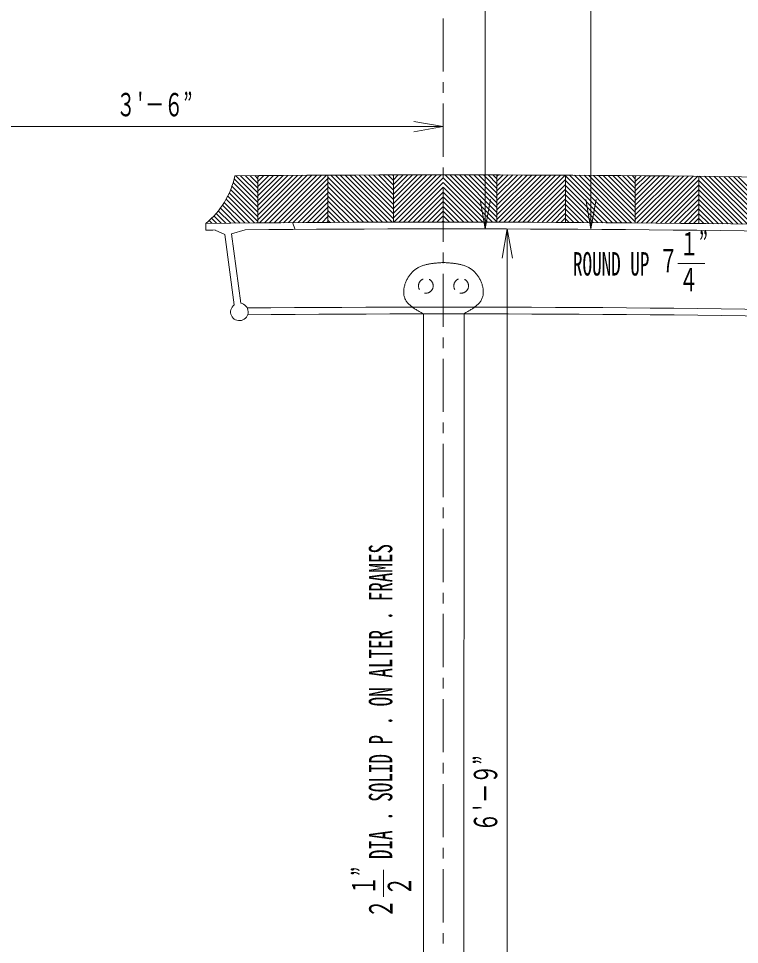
# Model space of a CAD drawing. Units: millimetres, scale not verified. Extents: x -8222 to 8222, y -5815 to 5815.
# Drawn here: x -1087 to 269, y -820 to 921 of the extents above; entities that cross this region are included whole.
import ezdxf
from ezdxf.enums import TextEntityAlignment as Align

# ---------------------------------------------------------------- set-up
doc = ezdxf.new("R2010")
doc.units = ezdxf.units.MM
doc.header["$LTSCALE"] = 20
doc.linetypes.add('CHAIN1', pattern=[8, 5, -1, 1, -1])
doc.linetypes.add('DASHED1', pattern=[1.8, 1.2, -0.6])
for name, color, linetype, lineweight in [('0-0_0', 3, 'Continuous', 18), ('0-1_芯', 4, 'CHAIN1', 18), ('0-2_寸法', 2, 'Continuous', 18)]:
    doc.layers.add(name, color=color, linetype=linetype, lineweight=lineweight)
doc.styles.add('ＭＳ ゴシック', font='')
doc.styles.get('ＭＳ ゴシック').set_extended_font_data('MS Gothic')

msp = doc.modelspace()

# ---------------------------------------------------------------- linework, layer by layer
at = {"layer": '0-0_0'}
for p, q in [((-381.81, 553.84), (-454.91, 626.93)), ((-381.81, 562.82), (-445.96, 626.97)), ((-381.81, 571.8), (-437.01, 627)), ((-381.81, 580.78), (-428.06, 627.02)), ((-381.81, 589.76), (-419.11, 627.05)), ((-381.81, 598.74), (-410.15, 627.08)), ((-381.81, 607.72), (-401.2, 627.1)), ((-381.81, 616.7), (-392.24, 627.12)), ((-381.81, 625.68), (-383.28, 627.14)), ((-381.81, 555.2), (-309.78, 627.24)), ((-381.81, 546.22), (-300.8, 627.24)), ((-381.81, 564.18), (-318.77, 627.23)), ((-381.81, 582.15), (-336.74, 627.22)), ((-381.81, 573.16), (-327.75, 627.22)), ((-381.81, 591.13), (-345.73, 627.2)), ((-381.81, 600.11), (-354.73, 627.19)), ((-381.81, 609.09), (-363.72, 627.18)), ((-381.81, 618.07), (-372.72, 627.16)), ((-381.81, 627.14), (-381.81, 538.24)), ((-381.81, 627.05), (-381.72, 627.14)), ((-380.81, 538.25), (-291.82, 627.24)), ((-195.6, 538.25), (-284.59, 627.24)), ((-187.12, 538.74), (-275.61, 627.24)), ((-187.12, 547.72), (-266.63, 627.24)), ((-187.12, 556.7), (-257.64, 627.23)), ((-187.12, 565.68), (-248.66, 627.22)), ((-187.12, 574.67), (-239.67, 627.22)), ((-187.12, 583.65), (-230.68, 627.2)), ((-187.12, 592.63), (-221.68, 627.19)), ((-187.12, 601.61), (-212.69, 627.18)), ((-187.12, 610.59), (-203.69, 627.16)), ((-187.12, 619.57), (-194.69, 627.14)), ((-187.12, 627.13), (-187.12, 538.23)), ((-187.12, 624.18), (-184.17, 627.12)), ((-187.12, 615.2), (-175.21, 627.1)), ((-187.12, 606.22), (-166.26, 627.08)), ((-187.12, 597.24), (-157.3, 627.05)), ((-187.12, 588.26), (-148.35, 627.02)), ((-187.12, 579.28), (-139.4, 627)), ((-187.12, 570.3), (-130.45, 626.97)), ((-187.12, 561.32), (-121.5, 626.93)), ((-636.69, 566.24), (-683.26, 612.82)), ((-636.69, 575.22), (-681.32, 619.86)), ((-636.69, 584.2), (-678.04, 625.55)), ((-636.69, 593.19), (-669.13, 625.63)), ((-636.69, 602.17), (-660.23, 625.71)), ((-636.69, 611.15), (-651.32, 625.78)), ((-636.69, 620.13), (-642.41, 625.85)), ((-636.69, 560.76), (-571.09, 626.35)), ((-636.69, 569.74), (-580.13, 626.3)), ((-636.69, 578.72), (-589.17, 626.24)), ((-636.69, 587.7), (-598.21, 626.17)), ((-636.69, 596.68), (-607.25, 626.11)), ((-636.69, 605.66), (-616.3, 626.05)), ((-636.69, 614.63), (-625.35, 625.98)), ((-636.69, 623.61), (-634.4, 625.91)), ((-636.69, 625.89), (-636.68, 536.99)), ((-636.68, 542.8), (-553.02, 626.46)), ((-636.68, 551.78), (-562.06, 626.41)), ((-633.49, 537.02), (-543.99, 626.52)), ((-624.44, 537.08), (-534.96, 626.57)), ((-615.39, 537.15), (-525.93, 626.61)), ((-606.35, 537.22), (-516.9, 626.66)), ((-597.3, 537.28), (-507.88, 626.71)), ((-588.26, 537.34), (-505.01, 620.59)), ((-579.22, 537.4), (-505.01, 611.61)), ((-505.01, 626.72), (-505.01, 537.82)), ((-420.01, 538.15), (-505.01, 623.15)), ((-428.96, 538.12), (-505.01, 614.17)), ((-411.05, 538.17), (-499.62, 626.75)), ((-402.1, 538.2), (-490.69, 626.79)), ((-393.14, 538.22), (-481.74, 626.83)), ((-384.18, 538.24), (-472.8, 626.86)), ((-381.81, 544.86), (-463.86, 626.9)), ((-371.81, 538.26), (-288.2, 621.88)), ((-362.82, 538.28), (-288.2, 612.9)), ((-204.6, 538.26), (-288.2, 621.87)), ((-213.59, 538.28), (-288.2, 612.89)), ((-187.12, 552.34), (-112.55, 626.9)), ((-187.12, 543.36), (-103.61, 626.86)), ((-183.27, 538.22), (-94.67, 626.83)), ((-174.31, 538.2), (-85.72, 626.79)), ((-165.36, 538.17), (-76.79, 626.75)), ((-156.4, 538.15), (-67.85, 626.7)), ((-147.45, 538.12), (-58.91, 626.66)), ((-138.5, 538.09), (-58.25, 618.34)), ((-58.25, 626.65), (-58.25, 537.75)), ((29.94, 537.22), (-58.25, 625.41)), ((20.89, 537.28), (-58.25, 616.43)), ((38.98, 537.15), (-50.48, 626.61)), ((48.03, 537.08), (-41.45, 626.57)), ((57.08, 537.02), (-32.42, 626.52)), ((66.13, 536.95), (-23.39, 626.46)), ((73.07, 538.99), (-14.35, 626.41)), ((73.07, 547.97), (-5.32, 626.35)), ((73.07, 556.95), (3.72, 626.3)), ((73.07, 565.93), (12.76, 626.24)), ((73.07, 574.91), (21.8, 626.17)), ((73.07, 583.89), (30.84, 626.11)), ((73.07, 592.87), (39.89, 626.05)), ((73.07, 601.85), (48.94, 625.98)), ((73.07, 610.83), (57.99, 625.91)), ((73.07, 619.81), (67.04, 625.84)), ((73.07, 625.79), (73.07, 536.89)), ((73.07, 623.94), (74.91, 625.78)), ((73.07, 614.96), (83.82, 625.71)), ((73.07, 605.98), (92.72, 625.63)), ((73.07, 596.99), (101.63, 625.55)), ((73.07, 588.01), (110.53, 625.48)), ((73.07, 579.03), (119.43, 625.4)), ((73.07, 570.05), (128.33, 625.32)), ((73.07, 561.07), (137.23, 625.23)), ((73.07, 552.09), (146.12, 625.15)), ((73.07, 543.11), (155.02, 625.06)), ((75.8, 536.87), (163.91, 624.97)), ((84.71, 536.79), (172.8, 624.88)), ((93.62, 536.72), (181.69, 624.79)), ((102.52, 536.64), (190.57, 624.7)), ((111.42, 536.57), (192.65, 617.79)), ((192.65, 624.67), (192.65, 535.77)), ((274.8, 534.82), (192.65, 616.97)), ((283.9, 534.7), (193.94, 624.66)), ((293, 534.58), (203.02, 624.56)), ((302.1, 534.47), (212.1, 624.46)), ((311.2, 534.35), (221.18, 624.36)), ((320.3, 534.22), (230.26, 624.26)), ((325.78, 537.72), (239.35, 624.15)), ((325.78, 546.7), (248.44, 624.04)), ((325.78, 555.68), (257.53, 623.94)), ((325.78, 564.66), (266.62, 623.82)), ((-636.68, 539.3), (-690.61, 593.22)), ((-636.68, 548.28), (-687.92, 599.52)), ((-636.69, 557.26), (-685.47, 606.05)), ((-570.19, 537.46), (-505.01, 602.63)), ((-561.15, 537.51), (-505.01, 593.65)), ((-437.91, 538.09), (-505.01, 605.19)), ((-446.86, 538.06), (-505.01, 596.21)), ((-353.82, 538.29), (-288.2, 603.92)), ((-344.83, 538.31), (-288.2, 594.94)), ((-222.59, 538.29), (-288.2, 603.91)), ((-231.58, 538.31), (-288.2, 594.93)), ((-129.55, 538.06), (-58.25, 609.36)), ((-120.6, 538.03), (-58.25, 600.38)), ((11.85, 537.34), (-58.25, 607.45)), ((2.81, 537.4), (-58.25, 598.47)), ((120.32, 536.49), (192.65, 608.81)), ((129.22, 536.4), (192.65, 599.83)), ((265.71, 534.93), (192.65, 607.99)), ((256.62, 535.04), (192.65, 599.01)), ((-661.12, 536.79), (-699.95, 575.63)), ((-652.21, 536.87), (-696.63, 581.29)), ((-643.3, 536.94), (-693.51, 587.15)), ((-552.12, 537.57), (-505.01, 584.67)), ((-543.08, 537.62), (-505.01, 575.69)), ((-455.81, 538.03), (-505.01, 587.23)), ((-464.76, 537.99), (-505.01, 578.25)), ((-335.84, 538.32), (-288.2, 585.95)), ((-326.85, 538.32), (-288.2, 576.97)), ((-240.57, 538.32), (-288.2, 585.95)), ((-249.56, 538.32), (-288.2, 576.97)), ((-111.65, 537.99), (-58.25, 591.4)), ((-102.71, 537.96), (-58.25, 582.42)), ((-6.22, 537.46), (-58.25, 589.49)), ((-15.26, 537.51), (-58.25, 580.51)), ((138.12, 536.32), (192.65, 590.85)), ((147.01, 536.23), (192.65, 581.87)), ((247.53, 535.15), (192.65, 590.03)), ((238.44, 535.26), (192.65, 581.05)), ((-687.83, 536.57), (-711.08, 559.81)), ((-678.93, 536.64), (-707.18, 564.89)), ((-670.03, 536.72), (-703.47, 570.16)), ((-534.05, 537.67), (-505.01, 566.71)), ((-525.02, 537.72), (-505.01, 557.73)), ((-473.7, 537.96), (-505.01, 569.27)), ((-482.64, 537.92), (-505.01, 560.29)), ((-317.86, 538.33), (-288.2, 567.99)), ((-308.88, 538.34), (-288.2, 559.01)), ((-258.55, 538.33), (-288.2, 567.99)), ((-267.53, 538.34), (-288.2, 559.01)), ((-93.77, 537.92), (-58.25, 573.44)), ((-84.83, 537.88), (-58.25, 564.46)), ((-24.29, 537.57), (-58.25, 571.52)), ((-33.33, 537.62), (-58.25, 562.54)), ((155.91, 536.15), (192.65, 572.89)), ((164.8, 536.06), (192.65, 563.91)), ((229.36, 535.36), (192.65, 572.07)), ((220.27, 535.47), (192.65, 563.09)), ((-723.42, 536.23), (-728.49, 541.3)), ((-714.53, 536.32), (-723.86, 545.65)), ((-705.63, 536.4), (-719.42, 550.19)), ((-696.73, 536.49), (-715.16, 554.91)), ((-516, 537.76), (-505.01, 548.75)), ((-491.58, 537.88), (-505.01, 551.31)), ((-500.52, 537.84), (-505.01, 542.33)), ((-299.89, 538.34), (-288.2, 550.03)), ((-290.91, 538.34), (-288.2, 541.05)), ((-276.52, 538.34), (-288.2, 550.03)), ((-285.5, 538.34), (-288.2, 541.05)), ((-75.89, 537.84), (-58.25, 555.48)), ((-66.95, 537.8), (-58.25, 546.5)), ((-42.36, 537.67), (-58.25, 553.56)), ((-51.39, 537.72), (-58.25, 544.58)), ((173.69, 535.97), (192.65, 554.93)), ((182.58, 535.88), (192.65, 545.95)), ((211.19, 535.57), (192.65, 554.11)), ((202.11, 535.67), (192.65, 545.13)), ((-734.38, 523.43), (-734.5, 536.13)), ((-732.32, 536.15), (-733.29, 537.12)), ((-717.22, 523.59), (-698.9, 514.97)), ((-686.31, 516.65), (-660.5, 524.1)), ((-566.76, 524.78), (-571.7, 537.45)), ((-506.97, 537.81), (-505.01, 539.77)), ((191.46, 535.78), (192.65, 536.97)), ((193.03, 535.77), (192.65, 536.15)), ((-698.9, 514.97), (-681.32, 382.81)), ((-686.31, 516.65), (-668.91, 385.85)), ((-325.64, -1442.09), (-325.07, 365.83)), ((-249.44, -1442.02), (-248.87, 365.83))]:
    msp.add_line(p, q, dxfattribs=at)
at = {"layer": '0-0_0', "color": 1, "linetype": 'DASHED1'}
for p, q in [((-308.82, 460.62), (-310.45, 460.39)), ((-307.2, 460.83), (-308.82, 460.62)), ((-305.58, 461.02), (-307.2, 460.83)), ((-239.91, 452.8), (-238.48, 451.99))]:
    msp.add_line(p, q, dxfattribs=at)
for points in [[(-310.45, 460.39), (-312.06, 460.15), (-313.68, 459.88), (-315.29, 459.59), (-316.89, 459.27), (-318.49, 458.93), (-320.09, 458.55), (-321.67, 458.15), (-323.25, 457.71), (-324.81, 457.24), (-326.37, 456.73), (-327.91, 456.18), (-329.44, 455.59), (-330.95, 454.96), (-332.44, 454.29), (-333.91, 453.57), (-335.36, 452.8), (-336.78, 451.99), (-338.17, 451.14), (-339.54, 450.23), (-340.87, 449.28), (-342.16, 448.28), (-343.43, 447.24), (-344.65, 446.15), (-345.83, 445.03), (-346.98, 443.86), (-348.08, 442.65), (-349.15, 441.41), (-350.18, 440.14), (-351.17, 438.83), (-352.12, 437.5), (-353.04, 436.15), (-353.91, 434.76), (-354.75, 433.36), (-355.56, 431.93), (-356.32, 430.49), (-357.05, 429.02), (-357.73, 427.53), (-358.38, 426.03), (-358.98, 424.51)], [(-287.63, 462.4), (-289.26, 462.31), (-290.9, 462.2), (-292.53, 462.1), (-294.16, 461.99), (-295.8, 461.88), (-297.43, 461.76), (-299.06, 461.63), (-300.69, 461.5), (-302.32, 461.35), (-303.95, 461.19), (-305.58, 461.02)], [(-287.63, 462.4), (-286, 462.31), (-284.36, 462.2), (-282.73, 462.1), (-281.1, 461.99), (-279.47, 461.88), (-277.83, 461.76), (-276.2, 461.63), (-274.57, 461.5), (-272.94, 461.35), (-271.31, 461.19), (-269.69, 461.02), (-268.06, 460.83), (-266.44, 460.62), (-264.82, 460.39), (-263.2, 460.15), (-261.58, 459.88), (-259.97, 459.59), (-258.37, 459.27), (-256.77, 458.93), (-255.18, 458.55), (-253.59, 458.15), (-252.01, 457.71), (-250.45, 457.24), (-248.89, 456.73), (-247.35, 456.18), (-245.82, 455.59), (-244.31, 454.96), (-242.82, 454.29), (-241.35, 453.57), (-239.91, 452.8)], [(-238.48, 451.99), (-237.09, 451.14), (-235.73, 450.23), (-234.39, 449.28), (-233.1, 448.28), (-231.84, 447.24), (-230.61, 446.15), (-229.43, 445.03), (-228.28, 443.86), (-227.18, 442.65), (-226.11, 441.41), (-225.08, 440.14), (-224.09, 438.83), (-223.14, 437.5), (-222.23, 436.15), (-221.35, 434.76), (-220.51, 433.36), (-219.71, 431.93), (-218.94, 430.49), (-218.22, 429.02), (-217.53, 427.53), (-216.88, 426.03), (-216.28, 424.51), (-215.71, 422.98), (-215.19, 421.42), (-214.71, 419.86), (-214.28, 418.28), (-213.9, 416.69), (-213.57, 415.09), (-213.28, 413.48), (-213.06, 411.86), (-212.89, 410.23), (-212.78, 408.59), (-212.74, 406.96), (-212.76, 405.32), (-212.86, 403.69), (-213.04, 402.06), (-213.3, 400.45), (-213.64, 398.85), (-214.08, 397.27)], [(-358.98, 424.51), (-359.55, 422.98), (-360.07, 421.42), (-360.55, 419.86), (-360.98, 418.28), (-361.36, 416.69), (-361.7, 415.09), (-361.98, 413.48), (-362.2, 411.86), (-362.37, 410.23), (-362.48, 408.59), (-362.52, 406.96), (-362.5, 405.32), (-362.4, 403.69), (-362.22, 402.06), (-361.96, 400.45), (-361.62, 398.85), (-361.18, 397.27), (-360.65, 395.72), (-360.03, 394.21), (-359.32, 392.74), (-358.52, 391.31), (-357.65, 389.92), (-356.71, 388.58), (-355.71, 387.29), (-354.65, 386.04), (-353.54, 384.84), (-352.38, 383.68), (-351.19, 382.56), (-349.96, 381.48), (-348.7, 380.44), (-347.42, 379.42), (-346.11, 378.44), (-344.78, 377.48), (-343.44, 376.55), (-342.08, 375.64), (-340.7, 374.76), (-339.31, 373.89), (-337.92, 373.04), (-336.51, 372.2)], [(-214.08, 397.27), (-214.61, 395.72), (-215.23, 394.21), (-215.94, 392.74), (-216.74, 391.31), (-217.61, 389.92), (-218.55, 388.58), (-219.55, 387.29), (-220.61, 386.04), (-221.72, 384.84), (-222.88, 383.68), (-224.07, 382.56), (-225.3, 381.48), (-226.56, 380.44), (-227.84, 379.42), (-229.15, 378.44), (-230.48, 377.48), (-231.82, 376.55), (-233.19, 375.64), (-234.56, 374.76), (-235.95, 373.89), (-237.35, 373.04), (-238.75, 372.2), (-240.17, 371.38), (-241.59, 370.57), (-243.01, 369.76), (-244.44, 368.97), (-245.88, 368.18), (-247.31, 367.4), (-248.75, 366.61), (-250.19, 365.83)], [(-336.51, 372.2), (-335.09, 371.38), (-333.67, 370.57), (-332.25, 369.76), (-330.82, 368.97), (-329.38, 368.18), (-327.95, 367.4), (-326.51, 366.61), (-325.07, 365.83)]]:
    msp.add_lwpolyline(points, dxfattribs=at)
for centre in [(-320.82, 418.58), (-254.44, 418.58)]:
    msp.add_circle(centre, 13.84, dxfattribs=at)
at = {"layer": '0-0_0'}
for centre, radius, start, end in [((-288.2, -44412.27), 45039.51, 88.65105, 90.49843), ((-834.26, 658.24), 157.68, 309.24803, 348.03178), ((-288.2, -44412.27), 44950.61, 88.65105, 90.56888), ((-288.2, -44412.27), 44937.92, 90.54701, 90.56888), ((-288.2, -44412.27), 44937.92, 88.65105, 90.47469), ((-671.52, 369.62), 16.43, 126.6195, 80.87748), ((-288.2, -44559.36), 44937.92, 88.65105, 90.47004), ((-288.2, -44559.36), 44925.21, 88.65105, 90.46902)]:
    msp.add_arc(centre, radius, start, end, dxfattribs=at)
at = {"layer": '0-1_芯'}
msp.add_line((-288.2, -4778.57), (-288.2, 4515.32), dxfattribs=at)
at = {"layer": '0-2_寸法'}
for p, q in [((-209.13, 2569.47), (-209.13, 525.57)), ((-10.28, 2569.47), (-10.28, 525.57)), ((-288.2, 718.12), (-1349.37, 718.12)), ((-288.2, 718.12), (-343.35, 727.84)), ((-288.2, 718.12), (-343.35, 708.39)), ((-209.13, 525.57), (-218.86, 580.72)), ((-209.13, 525.57), (-199.41, 580.72)), ((-10.28, 525.57), (-20, 580.72)), ((-10.28, 525.57), (-0.55, 580.72)), ((-167.79, 525.52), (-177.51, 470.37)), ((-167.79, 525.52), (-167.79, -1531.05)), ((-167.79, 525.52), (-158.06, 470.37)), ((203.88, 460.49), (153.09, 460.49)), ((-400.58, -679.93), (-400.58, -730.72))]:
    msp.add_line(p, q, dxfattribs=at)

# ---------------------------------------------------------------- texts
at = {"layer": '0-2_寸法', "style": 'ＭＳ ゴシック', "width": 0.6}
for s, p in [("３'－６”", (-902.83, 724.24)), ('１”', (156.49, 462.53)), ('７', (117.43, 430.88)), ('ROUND UP', (-44.09, 424.74)), ('４', (155.5, 395.12))]:
    msp.add_text(s, height=43.99, dxfattribs=at).set_placement(p, align=Align.BOTTOM_LEFT)
for s, p in [('  DIA . SOLID P . ON ALTER . FRAMES', (-370.75, -695.44)), ("６'－９”", (-173.39, -607.98)), ('１”', (-402.61, -727.32)), ('２', (-335.2, -728.31)), ('２', (-370.23, -770.73))]:
    msp.add_text(s, height=43.99, rotation=90, dxfattribs=at).set_placement(p, align=Align.BOTTOM_LEFT)

doc.saveas('drawing.dxf')
